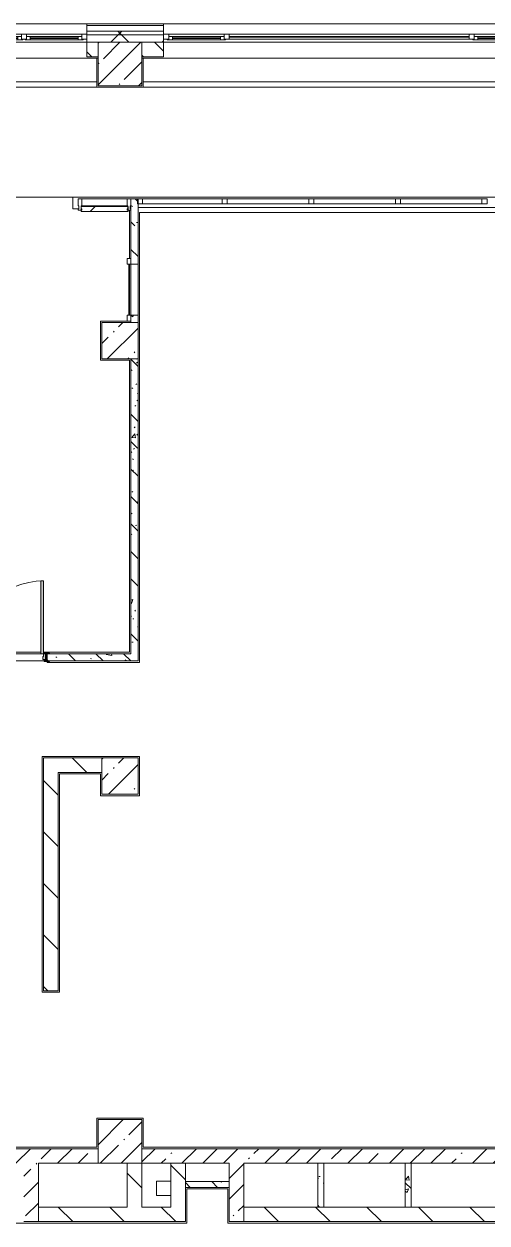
# Model space of a CAD drawing. Header units: millimetres. Extents: x -4060 to 187734, y -8553 to 29000.
# Drawn here: x 119864 to 126229, y 10880 to 27350 of the extents above; entities that cross this region are included whole.
import ezdxf

# ---------------------------------------------------------------- set-up
doc = ezdxf.new("R2010")
doc.units = ezdxf.units.MM
for name, color, linetype, lineweight, true_color in [('A-DOOR-2', 7, 'Continuous', 5, 0xaaaaaa), ('A-DOOR-3', 7, 'Continuous', 5, 0xe2e2e2), ('A-DOOR-FRAM-2', 7, 'Continuous', 5, 0xe2e2e2), ('A-DOOR-FRAM-3', 7, 'Continuous', 5, 0xaaaaaa), ('A-FLOR-1', 7, 'Continuous', 5, 0xaaaaaa), ('I-WALL-24', 7, 'Continuous', 5, 0x787878)]:
    doc.layers.add(name, color=color, linetype=linetype, lineweight=lineweight, true_color=true_color)
for name, color, linetype, lineweight in [('A-GLAZ-2', 7, 'Continuous', 5), ('A-GLAZ-CURT-2', 7, 'Continuous', 5), ('A-GLAZ-CWMG-2', 7, 'Continuous', 5), ('A-WALL', 7, 'Continuous', 9), ('A-WALL-9', 7, 'Continuous', 5), ('I-WALL-22', 7, 'Continuous', 5), ('S-COLS-2', 7, 'Continuous', 5)]:
    doc.layers.add(name, color=color, linetype=linetype, lineweight=lineweight)
pattern_1 = [(45, (60723.74, 0), (-285.1231, 285.1231), []), (45, (61008.87, 0), (-285.1231, 285.1231), [504.031, -100.806, 16.764, -84.042])]
pattern_2 = [(135, (60723.74, 0), (-377.1708, -377.1708), [533.4, -88.9, 17.78, -88.9]), (135, (60723.74, 376.94), (-377.1708, -377.1708), []), (50, (60723.74, 0), (637.6445, -55.7866), [66.675, -733.425]), (355, (60723.74, 0), (-123.3494, 668.699), [53.34, -586.74]), (100.451, (60776.9, -4.65), (514.299, 612.908), [56.665, -623.315]), (46.184, (60723.74, 177.8), (948.776, -147.15), [100.012, -1100.137]), (96.636, (60802.8, 165.5), (830.909, 865.997), [84.998, -934.973]), (351.184, (60723.7, 177.8), (830.918, 865.988), [80.01, -880.11]), (21, (60812.64, 133.35), (530.6506, -357.9283), [66.675, -733.425]), (326, (60812.64, 133.35), (216.308, 644.6585), [53.34, -586.74]), (71.451, (60856.86, 103.5), (746.9596, 286.7243), [56.665, -623.315]), (37.5, (60723.74, 0), (10.8105, 295.9426), [16.764, -562.864, 16.764, -578.866, -588.962]), (37.5, (60723.74, 0), (10.8105, 295.9426), [-1175.258, 16.764, -572.198]), (7.5, (60723.74, 0), (233.8692, 350.6318), [16.764, -322.834, 16.764, -549.529, -224.472]), (7.5, (60723.74, 0), (233.8692, 350.6318), [-905.891, 16.764, -207.708]), (327.5, (60525.5, 0), (474.5678, -20.0513), [16.764, -205.486, 16.764, -676.656, -920.115]), (327.5, (60525.5, 0), (474.5678, -20.0513), [-915.67, 16.764, -903.351]), (317.5, (60436.6, 0), (518.4522, 88.9934), [16.764, -272.161, 16.764, -443.738, -653.415]), (317.5, (60436.6, 0), (518.4522, 88.9934), [-749.427, 16.764, -636.651])]
pattern_3 = [(135, (60723.74, 0), (-353.5534, -353.5534), [])]
pattern_4 = [(45, (60723.74, 0), (-353.5534, 353.5534), []), (135, (60723.74, 0), (-353.5534, -353.5534), [])]

# ---------------------------------------------------------------- blocks, each defined once
blk = doc.blocks.new('Системная панель - Стекло - 70мм-31693619-1_5_1_птичка')
at = {"layer": 'A-GLAZ-CURT-2'}
for p, q in [((547.5, 35), (-547.5, 35)), ((-547.5, 35), (-547.5, -35)), ((547.5, -35), (547.5, 35)), ((-547.5, -35), (547.5, -35))]:
    blk.add_line(p, q, dxfattribs=at)
blk = doc.blocks.new('Прямоугольный импост - 50 x 70 мм-23766079-1_5_1_птичка')
at = {"layer": 'A-GLAZ-CWMG-2'}
for p, q in [((-35, 35), (35, 35)), ((-35, -35), (-35, 35)), ((35, 35), (35, -35)), ((35, -35), (-35, -35))]:
    blk.add_line(p, q, dxfattribs=at)
blk = doc.blocks.new('BSC_Колонна _Прямоугольная - 600х600-V117-1_5_1_птичка')
at = {"layer": 'S-COLS-2'}
h = blk.add_hatch(dxfattribs=at)
h.set_pattern_fill('FP_165', color=256, style=0, pattern_type=2)
h.set_pattern_definition([(45, (-60460, -12000), (-285.1231, 285.1231), []), (45, (-60174.88, -12000), (-285.1231, 285.1231), [504.031, -100.806, 16.764, -84.042])])
h.paths.add_polyline_path([(208, -300), (300, -300), (300, 300), (-300, 300), (-300, -300), (-168, -300)])
for p, q in [((300, 300), (-300, 300)), ((-300, 300), (-300, -300)), ((300, -300), (300, 300)), ((-300, -300), (300, -300))]:
    blk.add_line(p, q, dxfattribs=at)
blk = doc.blocks.new('Системная панель - Стекло - 70мм-31693620-1_5_1_птичка')
at = {"layer": 'A-GLAZ-CURT-2'}
for p, q in [((560, 35), (-560, 35)), ((-560, 35), (-560, -35)), ((560, -35), (560, 35)), ((-560, -35), (560, -35))]:
    blk.add_line(p, q, dxfattribs=at)
blk = doc.blocks.new('Прямоугольный импост - 50 x 70 мм-V134-1_5_1_птичка')
at = {"layer": 'A-GLAZ-CWMG-2'}
for p, q in [((-35, 35), (35, 35)), ((-35, -35), (-35, 35)), ((35, 35), (35, -35)), ((35, -35), (-35, -35))]:
    blk.add_line(p, q, dxfattribs=at)
blk = doc.blocks.new('Прямоугольный импост - Импост структурный с накладкой - 160мм Темный-32302294-1_5_1_птичка')
at = {"layer": 'A-GLAZ-CWMG-2'}
for p, q in [((-25, 40), (-25, 140)), ((-25, 140), (25, 140)), ((-15, 40), (-25, 40)), ((-25, -17), (-25, 0)), ((-25, 0), (-15, 0)), ((-15, 0), (-15, 40)), ((15, 40), (15, 0)), ((25, 40), (15, 40)), ((15, 0), (25, 0)), ((25, 140), (25, 40)), ((25, 0), (25, -17)), ((25, -17), (-25, -17))]:
    blk.add_line(p, q, dxfattribs=at)
blk = doc.blocks.new('110_Дверь_СКБ_1Ст_Внутренняя1 - Д-11 1100x2100h_кладовые _все__ коридор _между помещениями блока столовой__ моечные _все_-32089444-1_5_1_птичка')
at = {"layer": 'A-DOOR-2'}
h = blk.add_hatch(dxfattribs=at)
h.set_pattern_fill('FP_150', color=256, style=0, pattern_type=2)
h.set_pattern_definition([(135, (1751.41, 114.685), (-14.14214, -14.14214), []), (225, (1751.41, 114.685), (14.14214, -14.14214), [])])
h.paths.add_polyline_path([(562.5, -50), (562.5, 50), (537.5, 50), (537.5, -50)])
at = {"layer": 'A-DOOR-3'}
h = blk.add_hatch(color=256, dxfattribs=at)
h.paths.add_polyline_path([(502.5, -30), (537.5, -30), (537.5, 50), (512.5, 50), (512.5, 10), (502.5, 10), (502.5, -6)])
h.paths.add_polyline_path([(-477.5, -30), (-477.5, 10), (-487.5, 10), (-487.5, 50), (-512.5, 50), (-512.5, -30), (-487.5, -30)])
at = {"layer": 'A-DOOR-FRAM-2'}
for points in [[(512.5, 50), (512.5, 1050), (472.5, 1050), (472.5, 50)], [(-512.5, 50), (-497.5, 50), (-497.5, 58), (-567.5, 58), (-567.5, 50), (-537.5, 50)], [(592.5, 50), (592.5, 58), (522.5, 58), (522.5, 50), (562.5, 50)], [(-567.5, -58), (-497.5, -58), (-497.5, -50), (-567.5, -50)], [(-497.5, -50), (-497.5, -30), (-512.5, -30), (-512.5, -50)], [(522.5, -50), (537.5, -50), (537.5, -30), (522.5, -30)], [(592.5, -58), (592.5, -50), (522.5, -50), (522.5, -58), (562.5, -58)]]:
    blk.add_hatch(color=256, dxfattribs=at).paths.add_polyline_path(points)
at = {"layer": 'A-DOOR-FRAM-3'}
h = blk.add_hatch(dxfattribs=at)
h.set_pattern_fill('FP_151', color=256, style=0, pattern_type=2)
h.set_pattern_definition([(45, (-371.384, 114.685), (-14.1421, 14.1421), []), (135, (-371.384, 114.685), (-14.1421, -14.1421), [])])
h.paths.add_polyline_path([(-537.5, -50), (-512.5, -50), (-512.5, 50), (-537.5, 50)])
at = {"layer": 'A-DOOR-2'}
for p, q in [((512.5, 1050), (472.5, 1050)), ((472.5, 1050), (472.5, 50)), ((512.5, 50), (512.5, 1050)), ((472.5, 50), (512.5, 50))]:
    blk.add_line(p, q, dxfattribs=at)
blk.add_arc((512.5, 50), 1000, 90, 180, dxfattribs=at)
at = {"layer": 'A-DOOR-FRAM-3'}
for p, q in [((-497.5, 58), (-567.5, 58)), ((-567.5, 58), (-567.5, 50)), ((-567.5, 50), (-497.5, 50)), ((-512.5, 50), (-537.5, 50)), ((-537.5, 50), (-537.5, -50)), ((-487.5, 50), (-512.5, 50)), ((-512.5, 50), (-512.5, -30)), ((-512.5, -50), (-512.5, 50)), ((-497.5, 50), (-512.5, 50)), ((-512.5, 50), (-512.5, 49)), ((-512.5, 49), (-497.5, 49)), ((-497.5, 50), (-497.5, 58)), ((-497.5, 49), (-497.5, 50)), ((-487.5, 10), (-487.5, 50)), ((-477.5, 10), (-487.5, 10)), ((-477.5, -30), (-477.5, 10)), ((512.5, 10), (502.5, 10)), ((502.5, 10), (502.5, -30)), ((512.5, 50), (512.5, 10)), ((537.5, 50), (512.5, 50)), ((592.5, 58), (522.5, 58)), ((522.5, 58), (522.5, 50)), ((537.5, 50), (522.5, 50)), ((522.5, 50), (522.5, 49)), ((522.5, 50), (592.5, 50)), ((522.5, 49), (537.5, 49)), ((537.5, -30), (537.5, 50)), ((562.5, 50), (537.5, 50)), ((537.5, 50), (537.5, -50)), ((537.5, 49), (537.5, 50)), ((562.5, -50), (562.5, 50)), ((592.5, 50), (592.5, 58)), ((-497.5, -50), (-567.5, -50)), ((-567.5, -50), (-567.5, -58)), ((-567.5, -58), (-497.5, -58)), ((-537.5, -50), (-512.5, -50)), ((-512.5, -30), (-477.5, -30)), ((-497.5, -30), (-512.5, -30)), ((-512.5, -30), (-512.5, -50)), ((-512.5, -50), (-497.5, -50)), ((-497.5, -50), (-497.5, -30)), ((-497.5, -58), (-497.5, -50)), ((502.5, -30), (537.5, -30)), ((537.5, -30), (522.5, -30)), ((522.5, -30), (522.5, -50)), ((522.5, -50), (537.5, -50)), ((592.5, -50), (522.5, -50)), ((522.5, -50), (522.5, -58)), ((522.5, -58), (592.5, -58)), ((537.5, -50), (537.5, -30)), ((537.5, -50), (562.5, -50)), ((592.5, -58), (592.5, -50))]:
    blk.add_line(p, q, dxfattribs=at)
blk = doc.blocks.new('Системная панель - Стекло - 70мм-V146-1_5_1_птичка')
at = {"layer": 'A-GLAZ-CURT-2'}
for p, q in [((560, 35), (-560, 35)), ((-560, 35), (-560, -35)), ((560, -35), (560, 35)), ((-560, -35), (560, -35))]:
    blk.add_line(p, q, dxfattribs=at)
blk = doc.blocks.new('120_Окно_СКБ_2Ст - 120_Окно_СКБ_2Ст 2300х2400 _мал створка справа_-19949978-1_5_1_птичка')
at = {"layer": 'A-GLAZ-2'}
for p, q in [((-1150, -75), (-1150, -5)), ((-1150, -5), (-1080, -5)), ((1150, -5), (-1150, -5)), ((-1080, -75), (-1150, -75)), ((-1150, -75), (-1100, -75)), ((-1080, -75), (-1100, -75)), ((-1100, -75), (-1100, -85)), ((-1100, -85), (270, -85)), ((270, -85), (-1100, -85)), ((-1080, -5), (-1080, -75)), ((250, -35), (-1080, -35)), ((-1080, -35), (-1080, -75)), ((-1030, -85), (-1030, -35)), ((-1030, -55), (200, -55)), ((200, -65), (-1030, -65)), ((200, -85), (200, -35)), ((250, -75), (250, -5)), ((250, -5), (320, -5)), ((250, -75), (250, -35)), ((320, -75), (250, -75)), ((270, -75), (250, -75)), ((270, -75), (300, -75)), ((270, -85), (270, -75)), ((320, -75), (300, -75)), ((300, -75), (300, -85)), ((300, -85), (1100, -85)), ((1100, -85), (300, -85)), ((320, -5), (320, -75)), ((1080, -35), (320, -35)), ((320, -35), (320, -75)), ((370, -85), (370, -35)), ((370, -55), (1030, -55)), ((1030, -65), (370, -65)), ((1030, -85), (1030, -35)), ((1080, -75), (1080, -5)), ((1080, -5), (1150, -5)), ((1080, -75), (1080, -35)), ((1150, -75), (1080, -75)), ((1100, -75), (1080, -75)), ((1100, -75), (1150, -75)), ((1100, -85), (1100, -75)), ((1150, -5), (1150, -75))]:
    blk.add_line(p, q, dxfattribs=at)
blk = doc.blocks.new('120_Окно_СКБ_3Ст - 120_Окно_СКБ_3Ст_5100-21641134-1_5_1_птичка')
at = {"layer": 'A-GLAZ-2'}
for p, q in [((-2550, -75), (-2550, -5)), ((-2550, -5), (-2480, -5)), ((2550, -5), (-2550, -5)), ((-2480, -75), (-2550, -75)), ((-2550, -75), (-2500, -75)), ((-2480, -75), (-2500, -75)), ((-2500, -75), (-2500, -85)), ((-2500, -85), (-1700, -85)), ((-1700, -85), (-2500, -85)), ((-2480, -5), (-2480, -75)), ((-1720, -35), (-2480, -35)), ((-2480, -35), (-2480, -75)), ((-2430, -85), (-2430, -35)), ((-2430, -55), (-1770, -55)), ((-1770, -65), (-2430, -65)), ((-1770, -85), (-1770, -35)), ((-1720, -75), (-1720, -5)), ((-1720, -5), (-1650, -5)), ((-1720, -75), (-1720, -35)), ((-1650, -75), (-1720, -75)), ((-1700, -75), (-1720, -75)), ((-1700, -75), (1700, -75)), ((-1700, -85), (-1700, -75)), ((-1650, -5), (-1650, -75)), ((1650, -35), (-1650, -35)), ((1650, -45), (-1650, -45)), ((1650, -75), (1650, -5)), ((1650, -5), (1720, -5)), ((1720, -75), (1650, -75)), ((1720, -75), (1700, -75)), ((1700, -75), (1700, -85)), ((1700, -85), (2500, -85)), ((2500, -85), (1700, -85)), ((1720, -5), (1720, -75)), ((2480, -35), (1720, -35)), ((1720, -35), (1720, -75)), ((1770, -85), (1770, -35)), ((1770, -55), (2430, -55)), ((2430, -65), (1770, -65)), ((2430, -85), (2430, -35)), ((2480, -75), (2480, -5)), ((2480, -5), (2550, -5)), ((2480, -75), (2480, -35)), ((2550, -75), (2480, -75)), ((2500, -75), (2480, -75)), ((2500, -75), (2550, -75)), ((2500, -85), (2500, -75)), ((2550, -5), (2550, -75))]:
    blk.add_line(p, q, dxfattribs=at)
blk = doc.blocks.new('BSC_Колонна _Прямоугольная - 500х500-V175-1_5_1_птичка')
at = {"layer": 'S-COLS-2'}
h = blk.add_hatch(dxfattribs=at)
h.set_pattern_fill('FP_202', color=256, style=0, pattern_type=2)
h.set_pattern_definition([(45, (-60460, -17020), (-285.1231, 285.1231), []), (45, (-60174.88, -17020), (-285.1231, 285.1231), [504.031, -100.806, 16.764, -84.042])])
h.paths.add_polyline_path([(189, -250), (250, -250), (250, 250), (-250, 250), (-250, -250), (-168, -250)])
for p, q in [((250, 250), (-250, 250)), ((-250, 250), (-250, -250)), ((250, -250), (250, 250)), ((-250, -250), (250, -250))]:
    blk.add_line(p, q, dxfattribs=at)
blk = doc.blocks.new('BSC_Колонна _Прямоугольная - 500х500-V176-1_5_1_птичка')
at = {"layer": 'S-COLS-2'}
h = blk.add_hatch(dxfattribs=at)
h.set_pattern_fill('FP_203', color=256, style=0, pattern_type=2)
h.set_pattern_definition([(45, (-60460, -23000), (-285.1231, 285.1231), []), (45, (-60174.88, -23000), (-285.1231, 285.1231), [504.031, -100.806, 16.764, -84.042])])
h.paths.add_polyline_path([(130, -250), (250, -250), (248, 250), (-250, 249), (-250, -250), (-168, -250)])
for p, q in [((250, 250), (-250, 250)), ((-250, 250), (-250, -250)), ((250, -250), (250, 250)), ((-250, -250), (250, -250))]:
    blk.add_line(p, q, dxfattribs=at)
blk = doc.blocks.new('Штора противопожарная_Рен - ШТ_700х700-22567375-1_5_1_птичка')
at = {"layer": 'A-DOOR-2'}
for p, q in [((-430, 100), (-350, 100)), ((-430, 50), (-430, 100)), ((-350, 50), (-430, 50)), ((-350, 100), (-350, 50)), ((-350, 78), (350, 78)), ((-350, 73), (-350, 78)), ((350, 73), (-350, 73)), ((350, 100), (430, 100)), ((350, 50), (350, 100)), ((350, 78), (350, 73)), ((430, 50), (350, 50)), ((430, 100), (430, 50))]:
    blk.add_line(p, q, dxfattribs=at)
blk = doc.blocks.new('Системная панель - Стекло - 70мм-32304938-1_5_1_птичка')
at = {"layer": 'A-GLAZ-CURT-2'}
h = blk.add_hatch(dxfattribs=at)
h.set_pattern_fill('FP_216', color=256, style=0, pattern_type=2)
h.set_pattern_definition([(225, (60747.5, 24310), (1414.214, -1414.214), [1000, -3000]), (225, (61747.5, 24810), (1414.214, -1414.214), [3000, -1000]), (225, (59747.5, 25310), (1414.214, -1414.214), [1000, -3000])])
h.paths.add_polyline_path([(322, 35), (-323, 35), (-323, -35), (322, -35), (322, 18)])
for p, q in [((322, 35), (-323, 35)), ((-323, 35), (-323, -35)), ((322, -35), (322, 35)), ((-323, -35), (322, -35))]:
    blk.add_line(p, q, dxfattribs=at)
blk = doc.blocks.new('Прямоугольный импост - Импост структурный с накладкой - 160мм Темный-32304618-1_5_1_птичка')
at = {"layer": 'A-GLAZ-CWMG-2'}
for p, q in [((59935, 24950), (60560, 24950)), ((59935, 24850), (60560, 24850))]:
    blk.add_line(p, q, dxfattribs=at)
blk = doc.blocks.new('Системная панель - Стекло - 70мм-V193-1_5_1_птичка')
at = {"layer": 'A-GLAZ-CURT-2'}
for p, q in [((560, 35), (-560, 35)), ((-560, 35), (-560, -35)), ((560, -35), (560, 35)), ((-560, -35), (560, -35))]:
    blk.add_line(p, q, dxfattribs=at)
blk = doc.blocks.new('Прямоугольный импост - Импост структурный с накладкой - 160мм Темный-32302318-1_5_1_птичка')
at = {"layer": 'A-GLAZ-CWMG-2'}
for p, q in [((0, 140), (-50, 140)), ((-50, 140), (-50, 40)), ((-50, 40), (-40, 40)), ((-40, 0), (-50, 0)), ((-50, 0), (-50, -17)), ((-40, 40), (-40, 0)), ((-10, 0), (-10, 40)), ((-10, 40), (0, 40)), ((0, 0), (-10, 0)), ((0, 40), (0, 140)), ((0, -17), (0, 0)), ((-50, -17), (0, -17))]:
    blk.add_line(p, q, dxfattribs=at)
blk = doc.blocks.new('Зашивка приборов отопления9 - Зашивка приборов отопления-33277916-1_5_1_птичка')
at = {"layer": 'A-WALL-9'}
for p, q in [((51570, 26880), (51570, 26555)), ((54140, 26880), (51570, 26880)), ((54140, 26555), (54140, 26880)), ((51570, 26555), (54140, 26555)), ((54140, 26555), (51570, 26555)), ((51570, 26555), (51570, 26480)), ((54140, 26480), (54140, 26555)), ((51570, 26480), (54140, 26480))]:
    blk.add_line(p, q, dxfattribs=at)
blk = doc.blocks.new('Зашивка приборов отопления10 - Зашивка приборов отопления-33278020-1_5_1_птичка')
at = {"layer": 'A-WALL-9'}
for p, q in [((51570, 26880), (51570, 26555)), ((56926, 26880), (51570, 26880)), ((56926, 26555), (56926, 26880)), ((51570, 26555), (56926, 26555)), ((56930, 26555), (51570, 26555)), ((51570, 26555), (51570, 26480)), ((56930, 26480), (56930, 26555)), ((51570, 26480), (56930, 26480))]:
    blk.add_line(p, q, dxfattribs=at)

msp = doc.modelspace()

# ---------------------------------------------------------------- hatches: boundary and pattern name
at = {"layer": 'A-WALL-9'}
h = msp.add_hatch(dxfattribs=at)
h.set_pattern_fill('FP_140', color=256, style=0, pattern_type=2)
h.set_pattern_definition(pattern_4)
h.paths.add_polyline_path([(144148.8, 27200), (145693.7, 27200), (145693.7, 27250), (141073.7, 27250), (141073.7, 27200), (143948.8, 27200)])
h.paths.add_polyline_path([(131533.7, 27200), (131533.7, 27250), (128933.7, 27250), (128933.7, 27200), (131033.7, 27200)])
h.paths.add_polyline_path([(127483.7, 27200), (127833.7, 27200), (127833.7, 27250), (126883.7, 27250), (126883.7, 27200)])
h.paths.add_polyline_path([(133633.7, 27200), (134973.7, 27200), (134973.7, 27250), (133633.7, 27250), (133633.7, 27210)])
h.paths.add_polyline_path([(137973.7, 27200), (137973.7, 27250), (137073.7, 27250), (137073.7, 27200), (137473.7, 27200)])
h.paths.add_polyline_path([(118428.7, 27200), (118428.7, 27250), (117583.7, 27250), (117583.7, 27200)])
h.paths.add_polyline_path([(121015.9, 27200), (121783.7, 27200), (121783.7, 27250), (120728.7, 27250), (120728.7, 27200)])
h.paths.add_polyline_path([(109483.7, 27200), (109483.7, 27250), (108383.7, 27250), (108383.7, 27200), (108883.7, 27200)])
h.paths.add_polyline_path([(115483.7, 27200), (115483.7, 27250), (114583.7, 27250), (114583.7, 27200), (115439, 27200)])
h.paths.add_polyline_path([(112483.7, 27200), (112483.7, 27250), (111583.7, 27250), (111583.7, 27200)])
h.paths.add_polyline_path([(105283.7, 27200), (105283.7, 27250), (102883.7, 27250), (102883.7, 27200), (104285.3, 27200)])
h = msp.add_hatch(dxfattribs=at)
h.set_pattern_fill('FP_140', color=256, style=0, pattern_type=2)
h.set_pattern_definition(pattern_4)
h.paths.add_polyline_path([(103483.7, 27100), (105283.7, 27100), (105283.7, 27200), (102883.7, 27200), (102883.7, 27100)])
h.paths.add_polyline_path([(121483.7, 27100), (121783.7, 27100), (121783.7, 27200), (120728.7, 27200), (120728.7, 27100), (121015.9, 27100)])
h.paths.add_polyline_path([(144823.7, 27100), (145693.7, 27100), (145689.2, 27200), (141073.7, 27198.1), (141073.7, 27100), (144148.8, 27100)])
h.paths.add_polyline_path([(112123.7, 27100), (112483.7, 27100), (112483.7, 27200), (111583.7, 27200), (111583.7, 27100)])
h.paths.add_polyline_path([(114583.7, 27100), (115483.7, 27100), (115483.7, 27200), (114583.7, 27200), (114583.7, 27140)])
h.paths.add_polyline_path([(108583.7, 27100), (109483.7, 27100), (109483.7, 27200), (108383.7, 27200), (108383.7, 27100)])
h.paths.add_polyline_path([(127801.7, 27100), (127801.7, 27102), (127801.7, 27110), (127833.7, 27110), (127833.7, 27200), (126883.7, 27200), (126883.7, 27100), (127783.7, 27100)])
h.paths.add_polyline_path([(118428.7, 27100), (118428.7, 27200), (117583.7, 27200), (117583.7, 27100), (118073.7, 27100)])
h.paths.add_polyline_path([(137473.7, 27100), (137973.7, 27100), (137973.7, 27200), (137073.7, 27200), (137073.7, 27100)])
h.paths.add_polyline_path([(128965.7, 27100), (131533.7, 27100), (131533.7, 27200), (128933.7, 27200), (128933.7, 27110), (128965.7, 27110), (128965.7, 27102), (128933.7, 27100)])
h.paths.add_polyline_path([(134263.7, 27100), (134973.7, 27100), (134973.7, 27200), (133633.7, 27200), (133633.7, 27100)])
h = msp.add_hatch(dxfattribs=at)
h.set_pattern_fill('FP_122', color=256, style=0, pattern_type=2)
h.set_pattern_definition([(135, (60723.74, 0), (-176.7767, -176.7767), [])])
h.paths.add_polyline_path([(118073.7, 26900), (118428.7, 26900), (118428.7, 27100), (117583.7, 27100), (117583.7, 26900)])
h.paths.add_polyline_path([(103483.7, 26900), (105283.7, 26900), (105283.7, 27100), (103483.7, 27100), (103483.7, 27061.4)])
h.paths.add_polyline_path([(111721.1, 26900), (112483.7, 26900), (112483.7, 27100), (111583.7, 27100), (111583.7, 26900)])
h.paths.add_polyline_path([(114583.7, 26900), (114883.7, 26900), (114883.7, 27100), (114583.7, 27100), (114583.7, 26969.4)])
h.paths.add_polyline_path([(141373.7, 26900), (141373.7, 27100), (141073.7, 27100), (141073.7, 26900)])
h.paths.add_polyline_path([(121483.7, 26900), (121783.7, 26900), (121783.7, 27100), (121483.7, 27100), (121483.7, 26953.9)])
h.paths.add_polyline_path([(137473.7, 26900), (137473.7, 27100), (137073.7, 27100), (137073.7, 26900), (137151.9, 26900)])
h.paths.add_polyline_path([(127783.7, 26900), (127783.7, 27100), (127483.7, 27100), (127483.7, 26900)])
h.paths.add_polyline_path([(120728.7, 26900), (120883.7, 26900), (120883.7, 27100), (120728.7, 27100), (120728.7, 26936.5)])
h.paths.add_polyline_path([(128929.7, 26900), (131033.7, 26900), (131033.7, 27100), (128929.7, 27100), (128929.7, 27091.3)])
h.paths.add_polyline_path([(134973.7, 26900), (134973.7, 27100), (134763.7, 27100), (134763.7, 26900)])
h.paths.add_polyline_path([(134263.7, 26900), (134263.7, 27100), (133633.7, 27100), (133633.7, 26900)])
h.paths.add_polyline_path([(108383.7, 26900), (108883.7, 26900), (108883.7, 27100), (108383.7, 27100), (108383.7, 27079.6)])
at = {"layer": 'I-WALL-22'}
h = msp.add_hatch(dxfattribs=at)
h.set_pattern_fill('FP_139', color=256, style=0, pattern_type=2)
h.set_pattern_definition(pattern_3)
h.paths.add_polyline_path([(120133.7, 17070), (120933.7, 17070), (120933.7, 17270), (120133.7, 17265)])
h = msp.add_hatch(dxfattribs=at)
h.set_pattern_fill('FP_139', color=256, style=0, pattern_type=2)
h.set_pattern_definition(pattern_3)
h.paths.add_polyline_path([(120333.7, 14070), (120333.7, 17070), (120133.7, 17070), (120133.7, 14070)])
h = msp.add_hatch(dxfattribs=at)
h.set_pattern_fill('FP_121', color=256, style=0, pattern_type=2)
h.set_pattern_definition(pattern_1)
h.paths.add_polyline_path([(119863.7, 11700), (120883.7, 11700), (120883.7, 11900), (115483.7, 11900), (115483.7, 11700), (119156.9, 11700)])
h.paths.add_polyline_path([(112633.7, 11700), (114883.7, 11700), (114883.7, 11900), (112433.7, 11900), (112433.7, 11700)])
h = msp.add_hatch(dxfattribs=at)
h.set_pattern_fill('FP_121', color=256, style=0, pattern_type=2)
h.set_pattern_definition(pattern_1)
h.paths.add_polyline_path([(122874.8, 11700), (126883.7, 11700), (126883.7, 11900), (121483.7, 11900), (121483.7, 11700), (122683.7, 11700)])
h = msp.add_hatch(dxfattribs=at)
h.set_pattern_fill('FP_121', color=256, style=0, pattern_type=2)
h.set_pattern_definition(pattern_1)
h.paths.add_polyline_path([(119863.7, 10900), (120063.7, 10900), (120063.7, 11700), (119863.7, 11700), (119863.7, 10980)])
h = msp.add_hatch(dxfattribs=at)
h.set_pattern_fill('FP_139', color=256, style=0, pattern_type=2)
h.set_pattern_definition(pattern_3)
h.paths.add_polyline_path([(121483.7, 11100), (121483.7, 11700), (121283.7, 11700), (121283.7, 11100)])
h = msp.add_hatch(dxfattribs=at)
h.set_pattern_fill('FP_139', color=256, style=0, pattern_type=2)
h.set_pattern_definition(pattern_3)
h.paths.add_polyline_path([(121883.7, 11100), (122083.7, 11100), (122083.7, 11700), (121883.7, 11700), (121883.7, 11257)])
h = msp.add_hatch(dxfattribs=at)
h.set_pattern_fill('FP_121', color=256, style=0, pattern_type=2)
h.set_pattern_definition(pattern_1)
h.paths.add_polyline_path([(122883.7, 10900), (122883.7, 11700), (122683.7, 11700), (122683.7, 10900)])
h = msp.add_hatch(dxfattribs=at)
h.set_pattern_fill('FP_139', color=256, style=0, pattern_type=2)
h.set_pattern_definition(pattern_3)
h.paths.add_polyline_path([(120063.7, 10900), (122083.7, 10900), (122083.7, 11100), (120063.7, 11100), (120063.7, 10994)])
h = msp.add_hatch(dxfattribs=at)
h.set_pattern_fill('FP_139', color=256, style=0, pattern_type=2)
h.set_pattern_definition(pattern_3)
h.paths.add_polyline_path([(133683.6, 10900), (134263.7, 10900), (134263.7, 11100), (133653.6, 11100), (133653.6, 10900)])
h.paths.add_polyline_path([(127483.7, 10900), (129392.6, 10900), (129392.6, 11100), (127483.7, 11100), (127483.7, 10994)])
h.paths.add_polyline_path([(127283.7, 10900), (127283.7, 11100), (122883.7, 11100), (122883.7, 10900), (124733.8, 10900)])
h.paths.add_polyline_path([(130342.6, 10900), (132703.6, 10900), (132703.6, 11100), (130342.6, 11100), (130342.6, 10994)])
at = {"layer": 'I-WALL-24'}
h = msp.add_hatch(dxfattribs=at)
h.set_pattern_fill('FP_147', color=256, style=0, pattern_type=2)
h.set_pattern_definition(pattern_2)
h.paths.add_polyline_path([(121433.7, 18600), (121433.7, 22750), (121333.7, 22750), (121333.7, 18600), (121421.2, 18600)])
h.paths.add_polyline_path([(121333.7, 23250), (121433.7, 23250), (121433.7, 23350), (121333.7, 23350), (121333.7, 23270)])
h.paths.add_polyline_path([(121333.7, 24050), (121433.7, 24050), (121433.7, 24950), (121333.7, 24950), (121333.7, 24130)])
h = msp.add_hatch(dxfattribs=at)
h.set_pattern_fill('FP_147', color=256, style=0, pattern_type=2)
h.set_pattern_definition(pattern_2)
h.paths.add_polyline_path([(121313.7, 18600), (121333.7, 18600), (121333.7, 18700), (120183.7, 18700), (120183.7, 18600), (121015.9, 18600)])
h.paths.add_polyline_path([(118853.7, 18600), (119083.7, 18600), (119083.7, 18700), (118853.7, 18700)])
h = msp.add_hatch(dxfattribs=at)
h.set_pattern_fill('FP_147', color=256, style=0, pattern_type=2)
h.set_pattern_definition(pattern_2)
h.paths.add_polyline_path([(123903.7, 11100), (123983.7, 11100), (123983.7, 11700), (123903.7, 11700), (123903.7, 11457)])
h = msp.add_hatch(dxfattribs=at)
h.set_pattern_fill('FP_147', color=256, style=0, pattern_type=2)
h.set_pattern_definition(pattern_2)
h.paths.add_polyline_path([(125103.7, 11100), (125183.7, 11100), (125183.7, 11700), (125103.7, 11700), (125103.7, 11457)])
h = msp.add_hatch(dxfattribs=at)
h.set_pattern_fill('FP_147', color=256, style=0, pattern_type=2)
h.set_pattern_definition(pattern_2)
h.paths.add_polyline_path([(122683.7, 11370), (122683.7, 11450), (122083.7, 11450), (122083.7, 11370), (122663.7, 11370)])
at = {"layer": 'S-COLS-2'}
h = msp.add_hatch(dxfattribs=at)
h.set_pattern_fill('FP_121', color=256, style=0, pattern_type=2)
h.set_pattern_definition(pattern_1)
h.paths.add_polyline_path([(121483.7, 26500), (121483.7, 27100), (120883.7, 27100), (120883.7, 26500), (121015.9, 26500)])

# ---------------------------------------------------------------- linework, layer by layer
at = {"layer": 'A-FLOR-1'}
for p, q in [((121503.7, 26480), (120863.7, 26480)), ((118673.7, 24970), (127503.7, 24970)), ((120533.7, 24810), (120533.7, 24970)), ((120608.7, 24810), (120533.7, 24810)), ((121313.7, 24130), (121313.7, 24791.7)), ((127363.7, 24760), (121453.7, 24760)), ((121453.7, 24760), (121453.7, 18580)), ((121313.7, 23350), (121313.7, 24050)), ((120913.7, 22730), (120913.7, 23270)), ((120913.7, 23270), (121283.7, 23270)), ((121313.7, 22730), (120913.7, 22730)), ((121313.7, 18720), (121313.7, 22730)), ((120093.7, 18720), (118873.7, 18720)), ((121313.7, 18720), (120133.7, 18720)), ((120183.7, 18708), (120183.7, 18720)), ((120183.7, 18580), (120183.7, 18592)), ((121453.7, 18580), (120183.7, 18580)), ((120113.7, 14050), (120113.7, 17290)), ((120113.7, 17290), (121453.7, 17290)), ((121453.7, 17290), (121453.7, 16750)), ((120913.7, 17050), (120353.7, 17050)), ((120353.7, 17050), (120353.7, 14050)), ((120913.7, 16750), (120913.7, 17050)), ((121453.7, 16750), (120913.7, 16750)), ((120353.7, 14050), (120113.7, 14050)), ((120863.7, 11920), (120863.7, 12320)), ((120863.7, 12320), (121503.7, 12320)), ((121503.7, 12320), (121503.7, 11920)), ((118293.7, 11920), (120863.7, 11920)), ((121503.7, 11920), (126863.7, 11920)), ((121683.7, 11457), (121883.7, 11457)), ((121683.7, 11257), (121683.7, 11457)), ((121883.7, 11257), (121683.7, 11257)), ((122663.7, 11350), (122103.7, 11350)), ((122103.7, 11350), (122103.7, 10880)), ((122663.7, 10880), (122663.7, 11350)), ((122103.7, 10880), (119253.7, 10880)), ((129381.1, 10880), (122663.7, 10880))]:
    msp.add_line(p, q, dxfattribs=at)
at = {"layer": 'A-WALL'}
for p, q in [((121783.7, 27330), (120728.7, 27330)), ((121783.7, 27250), (120728.7, 27250)), ((121783.7, 27200), (120728.7, 27200)), ((120883.7, 27100), (120728.7, 27100)), ((120728.7, 27100), (120883.7, 27100)), ((121783.7, 27100), (121483.7, 27100)), ((121483.7, 27100), (121783.7, 27100)), ((122083.7, 11700), (121883.7, 11700)), ((123983.7, 11700), (123903.7, 11700)), ((125183.7, 11700), (125103.7, 11700)), ((122083.7, 11450), (122083.7, 11370)), ((122683.7, 11370), (122683.7, 11450)), ((120063.7, 11100), (120063.7, 10900)), ((123903.7, 11100), (123983.7, 11100)), ((125103.7, 11100), (125183.7, 11100))]:
    msp.add_line(p, q, dxfattribs=at)
at = {"layer": 'A-WALL-9'}
for p, q in [((111583.7, 27350), (127833.7, 27350)), ((120728.7, 27350), (120728.7, 27100)), ((121783.7, 27100), (121783.7, 27350)), ((120728.7, 27100), (118428.7, 27100)), ((120728.7, 27100), (120728.7, 26900)), ((120883.7, 26900), (120883.7, 27100)), ((120883.7, 27100), (121483.7, 27100)), ((121483.7, 27100), (121483.7, 26900)), ((121783.7, 26900), (121783.7, 27100)), ((126883.7, 27100), (121783.7, 27100)), ((120728.7, 26900), (120883.7, 26900)), ((121483.7, 26900), (121783.7, 26900))]:
    msp.add_line(p, q, dxfattribs=at)
at = {"layer": 'I-WALL-22'}
for p, q in [((118428.7, 27100), (120728.7, 27100)), ((121783.7, 27100), (126883.7, 27100)), ((120883.7, 26880), (118273.7, 26880)), ((126883.7, 26880), (121483.7, 26880)), ((121333.7, 24950), (121333.7, 24130)), ((121433.7, 24950), (121333.7, 24950)), ((121433.7, 23250), (121433.7, 24950)), ((127383.7, 24830), (121433.7, 24830)), ((121333.7, 24050), (121433.7, 24050)), ((121333.7, 23350), (121333.7, 24050)), ((121433.7, 23350), (121333.7, 23350)), ((121333.7, 23270), (121333.7, 23250)), ((121333.7, 22750), (121333.7, 18700)), ((121433.7, 18600), (121433.7, 22750)), ((119133.7, 18700), (120093.7, 18700)), ((121333.7, 18700), (120213.7, 18700)), ((120143.7, 18600), (119123.7, 18600)), ((120213.7, 18600), (121433.7, 18600)), ((120933.7, 17270), (120133.7, 17270)), ((120133.7, 17270), (120133.7, 14070)), ((120333.7, 17070), (120933.7, 17070)), ((120333.7, 14070), (120333.7, 17070)), ((120133.7, 14070), (120333.7, 14070)), ((120883.7, 11900), (118273.7, 11900)), ((126883.7, 11900), (121483.7, 11900)), ((120063.7, 11700), (120883.7, 11700)), ((120063.7, 11100), (120063.7, 11700)), ((121283.7, 11700), (121283.7, 11100)), ((121483.7, 11100), (121483.7, 11700)), ((121483.7, 11700), (121883.7, 11700)), ((121883.7, 11700), (121883.7, 11100)), ((122083.7, 11450), (122083.7, 11700)), ((122083.7, 11700), (122683.7, 11700)), ((122683.7, 11700), (122683.7, 11450)), ((122883.7, 11700), (123903.7, 11700)), ((122883.7, 10900), (122883.7, 11700)), ((123903.7, 11700), (123903.7, 11100)), ((123983.7, 11100), (123983.7, 11700)), ((123983.7, 11700), (125103.7, 11700)), ((125103.7, 11700), (125103.7, 11100)), ((125183.7, 11100), (125183.7, 11700)), ((125183.7, 11700), (126883.7, 11700)), ((122683.7, 11450), (122083.7, 11450)), ((122083.7, 10900), (122083.7, 11370)), ((122083.7, 11370), (122683.7, 11370)), ((122683.7, 11370), (122683.7, 10900)), ((121283.7, 11100), (120063.7, 11100)), ((121883.7, 11100), (121483.7, 11100)), ((123903.7, 11100), (122883.7, 11100)), ((125103.7, 11100), (123983.7, 11100)), ((127283.7, 11100), (125183.7, 11100)), ((119863.7, 10900), (122083.7, 10900)), ((122683.7, 10900), (129362.6, 10900))]:
    msp.add_line(p, q, dxfattribs=at)
at = {"layer": 'S-COLS-2'}
for p, q in [((121483.7, 27100), (120883.7, 27100)), ((120883.7, 27100), (120883.7, 26900)), ((121483.7, 26900), (121483.7, 27100)), ((120883.7, 26900), (120883.7, 26500)), ((121483.7, 26500), (121483.7, 26900)), ((120883.7, 26500), (121483.7, 26500))]:
    msp.add_line(p, q, dxfattribs=at)

# ---------------------------------------------------------------- block references
at = {"layer": 'A-DOOR-2', "rotation": 89.99999999999991}
msp.add_blockref('Штора противопожарная_Рен - ШТ_700х700-22567375-1_5_1_птичка', (121383.7, 23700), dxfattribs=at)
at = {"layer": 'A-DOOR-2'}
msp.add_blockref('110_Дверь_СКБ_1Ст_Внутренняя1 - Д-11 1100x2100h_кладовые _все__ коридор _между помещениями блока столовой__ моечные _все_-32089444-1_5_1_птичка', (119621.2, 18650), dxfattribs=at)
at = {"layer": 'A-GLAZ-2'}
for name, p in [('120_Окно_СКБ_2Ст - 120_Окно_СКБ_2Ст 2300х2400 _мал створка справа_-19949978-1_5_1_птичка', (119578.7, 27215)), ('120_Окно_СКБ_3Ст - 120_Окно_СКБ_3Ст_5100-21641134-1_5_1_птичка', (124333.7, 27215))]:
    msp.add_blockref(name, p, dxfattribs=at)
at = {"layer": 'A-GLAZ-CURT-2', "rotation": 180}
for name, p in [('Системная панель - Стекло - 70мм-31693619-1_5_1_птичка', (122041.2, 24915)), ('Системная панель - Стекло - 70мм-V193-1_5_1_птичка', (123218.7, 24915)), ('Системная панель - Стекло - 70мм-31693620-1_5_1_птичка', (124408.7, 24915)), ('Системная панель - Стекло - 70мм-V146-1_5_1_птичка', (125598.7, 24915)), ('Системная панель - Стекло - 70мм-32304938-1_5_1_птичка', (120971.2, 24810))]:
    msp.add_blockref(name, p, dxfattribs=at)
at = {"layer": 'A-GLAZ-CWMG-2', "extrusion": (0, 0, -1)}
for name, p in [('Прямоугольный импост - Импост структурный с накладкой - 160мм Темный-32302294-1_5_1_птичка', (-120633.7, 24810)), ('Прямоугольный импост - 50 x 70 мм-V134-1_5_1_птичка', (-121458.7, 24915)), ('Прямоугольный импост - 50 x 70 мм-23766079-1_5_1_птичка', (-122623.7, 24915)), ('Прямоугольный импост - 50 x 70 мм-23766079-1_5_1_птичка', (-123813.7, 24915)), ('Прямоугольный импост - 50 x 70 мм-23766079-1_5_1_птичка', (-125003.7, 24915)), ('Прямоугольный импост - 50 x 70 мм-23766079-1_5_1_птичка', (-126193.7, 24915))]:
    msp.add_blockref(name, p, dxfattribs=at)
at = {"layer": 'A-GLAZ-CWMG-2'}
for name, p in [('Прямоугольный импост - Импост структурный с накладкой - 160мм Темный-32304618-1_5_1_птичка', (60723.7, 0)), ('Прямоугольный импост - Импост структурный с накладкой - 160мм Темный-32302318-1_5_1_птичка', (121333.7, 24810))]:
    msp.add_blockref(name, p, dxfattribs=at)
at = {"layer": 'A-WALL-9'}
for name, p in [('Зашивка приборов отопления9 - Зашивка приборов отопления-33277916-1_5_1_птичка', (66723.7, 0)), ('Зашивка приборов отопления10 - Зашивка приборов отопления-33278020-1_5_1_птичка', (69933.7, 0))]:
    msp.add_blockref(name, p, dxfattribs=at)
at = {"layer": 'S-COLS-2'}
for name, p in [('BSC_Колонна _Прямоугольная - 500х500-V176-1_5_1_птичка', (121183.7, 23000)), ('BSC_Колонна _Прямоугольная - 500х500-V175-1_5_1_птичка', (121183.7, 17020)), ('BSC_Колонна _Прямоугольная - 600х600-V117-1_5_1_птичка', (121183.7, 12000))]:
    msp.add_blockref(name, p, dxfattribs=at)

doc.saveas('drawing.dxf')
